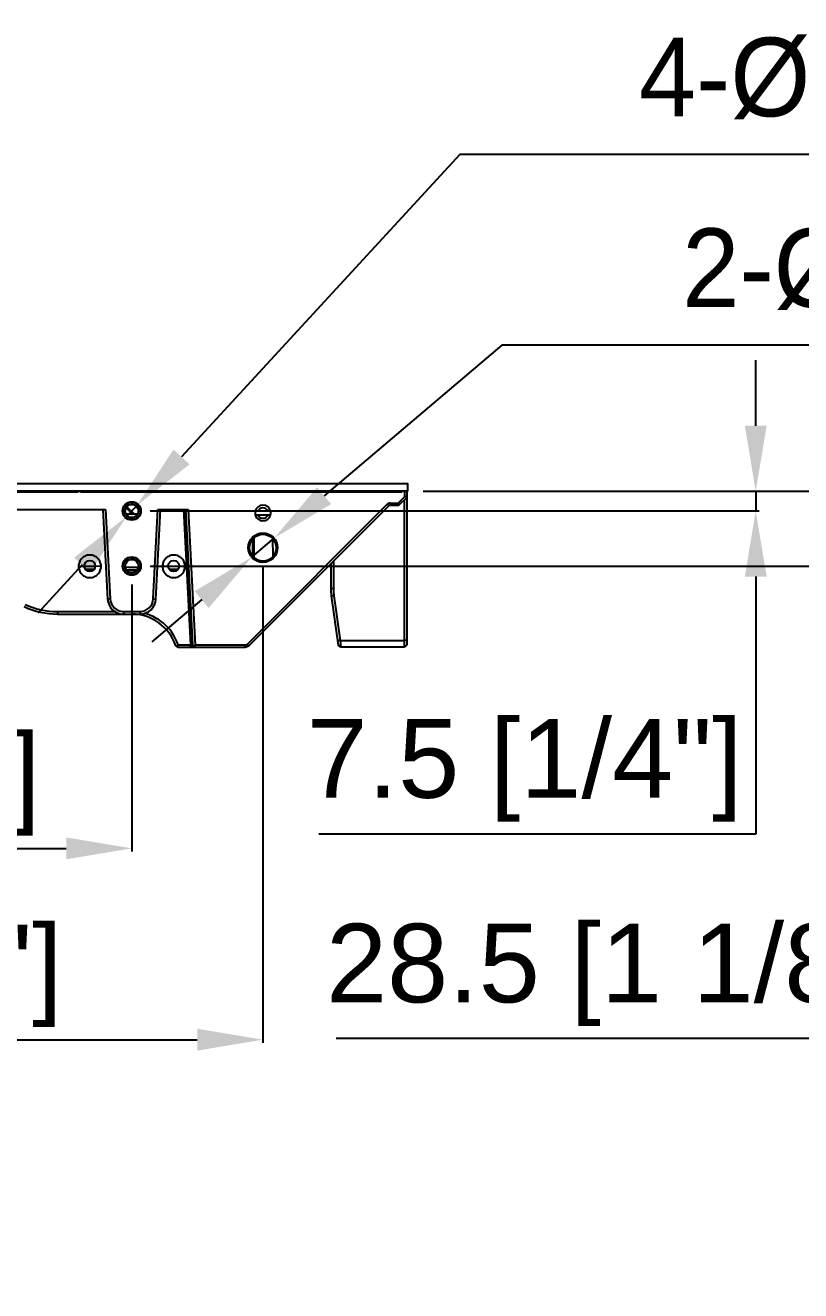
# Model space of a CAD drawing. Header units: millimetres. Extents: x -1070 to 42146, y 1440 to 12921.
# Drawn here: x 1014.9 to 1310.6, y 2163.7 to 2646.4 of the extents above; entities that cross this region are included whole.
import ezdxf

# ---------------------------------------------------------------- set-up
doc = ezdxf.new("R2010")
doc.units = ezdxf.units.MM
doc.linetypes.add('HIDDEN', pattern=[0.2, 0.1, -0.1])
for name, color, linetype in [('DIM', 4, 'Continuous'), ('DW-PLUS-500X750实线CONTINUOUS', 7, 'Continuous'), ('DW-PLUS-500X750隐藏线HIDDEN', 7, 'Continuous'), ('HOLDER-001实线CONTINUOUS', 7, 'Continuous')]:
    doc.layers.add(name, color=color, linetype=linetype)
doc.styles.get("Standard").update_dxf_attribs({"font": 'arial.ttf'})
doc.dimstyles.new('ISO-200', dxfattribs={"dimtxt": 30, "dimasz": 25, "dimexe": 1.25, "dimexo": 5, "dimgap": 5, "dimtad": 1, "dimtoh": 1, "dimdec": 1, "dimdsep": 46, "dimtxsty": 'Standard', "dimcen": 2.5, "dimadec": 0, "dimazin": 0, "dimtfac": 1, "dimtdec": 1, "dimtmove": 0, "dimatfit": 3, "dimfxl": 1, "dimarcsym": 0})

# ---------------------------------------------------------------- blocks, each defined once
blk = doc.blocks.new('*D49')
at = {"layer": 'Defpoints', "color": 0, "transparency": 16777216}
for p in [(715.52, 2445.13), (1105.52, 2445.13), (1105.52, 2259.48)]:
    blk.add_point(p, dxfattribs=at)
at = {"layer": 'DIM', "color": 0, "lineweight": -2, "transparency": 16777216}
for p, q in [((715.52, 2440.13), (715.52, 2258.23)), ((1105.52, 2440.13), (1105.52, 2258.23)), ((740.52, 2259.48), (1080.52, 2259.48))]:
    blk.add_line(p, q, dxfattribs=at)
at = {"layer": 'DIM', "color": 0, "transparency": 16777216}
for points in [[(740.52, 2263.64), (740.52, 2255.31), (715.52, 2259.48)], [(1080.52, 2263.64), (1080.52, 2255.31), (1105.52, 2259.48)]]:
    blk.add_solid(points, dxfattribs=at)
at = {"layer": 'DIM', "color": 0, "lineweight": -3, "transparency": 16777216, "insert": (900.03, 2303.32), "char_height": 30, "attachment_point": 2}
blk.add_mtext('390 [1\'-3 3/8"]', dxfattribs=at)
blk = doc.blocks.new('*D50')
at = {"layer": 'Defpoints', "color": 0, "transparency": 16777216}
for p in [(765.52, 2438.13), (1055.52, 2438.13), (1055.52, 2332.46)]:
    blk.add_point(p, dxfattribs=at)
at = {"layer": 'DIM', "color": 0, "lineweight": -2, "transparency": 16777216}
for p, q in [((765.52, 2433.13), (765.52, 2331.21)), ((1055.52, 2433.13), (1055.52, 2331.21)), ((790.52, 2332.46), (1030.52, 2332.46))]:
    blk.add_line(p, q, dxfattribs=at)
at = {"layer": 'DIM', "color": 0, "transparency": 16777216}
for points in [[(790.52, 2336.63), (790.52, 2328.29), (765.52, 2332.46)], [(1030.52, 2336.63), (1030.52, 2328.29), (1055.52, 2332.46)]]:
    blk.add_solid(points, dxfattribs=at)
at = {"layer": 'DIM', "color": 0, "lineweight": -3, "transparency": 16777216, "insert": (902.61, 2376.3), "char_height": 30, "attachment_point": 2}
blk.add_mtext('290 [11 3/8"]', dxfattribs=at)
blk = doc.blocks.new('*D53')
at = {"layer": 'Defpoints', "color": 0, "transparency": 16777216}
for p in [(1161.62, 2468.63), (1057.52, 2461.13), (1293.49, 2461.13)]:
    blk.add_point(p, dxfattribs=at)
at = {"layer": 'DIM', "color": 0, "lineweight": -2, "transparency": 16777216}
for p, q in [((1293.49, 2493.63), (1293.49, 2518.63)), ((1166.62, 2468.63), (1294.74, 2468.63)), ((1293.49, 2468.63), (1293.49, 2461.13)), ((1062.52, 2461.13), (1294.74, 2461.13)), ((1293.49, 2436.13), (1293.49, 2337.9)), ((1293.49, 2337.9), (1126.87, 2337.9))]:
    blk.add_line(p, q, dxfattribs=at)
at = {"layer": 'DIM', "color": 0, "transparency": 16777216}
for points in [[(1289.33, 2493.63), (1297.66, 2493.63), (1293.49, 2468.63)], [(1289.33, 2436.13), (1297.66, 2436.13), (1293.49, 2461.13)]]:
    blk.add_solid(points, dxfattribs=at)
at = {"layer": 'DIM', "color": 0, "lineweight": -3, "transparency": 16777216, "insert": (1288.49, 2381.74), "char_height": 30, "attachment_point": 3}
blk.add_mtext('7.5 [1/4"]', dxfattribs=at)
blk = doc.blocks.new('*D54')
at = {"layer": 'Defpoints', "color": 0, "transparency": 16777216}
for p in [(1161.62, 2468.63), (1057.52, 2440.13), (1359.16, 2440.13)]:
    blk.add_point(p, dxfattribs=at)
at = {"layer": 'DIM', "color": 0, "lineweight": -2, "transparency": 16777216}
for p, q in [((1359.16, 2493.63), (1359.16, 2518.63)), ((1166.62, 2468.63), (1360.41, 2468.63)), ((1359.16, 2468.63), (1359.16, 2440.13)), ((1062.52, 2440.13), (1360.41, 2440.13)), ((1359.16, 2415.13), (1359.16, 2259.87)), ((1359.16, 2259.87), (1133.52, 2259.87))]:
    blk.add_line(p, q, dxfattribs=at)
at = {"layer": 'DIM', "color": 0, "transparency": 16777216}
for points in [[(1355, 2493.63), (1363.33, 2493.63), (1359.16, 2468.63)], [(1355, 2415.13), (1363.33, 2415.13), (1359.16, 2440.13)]]:
    blk.add_solid(points, dxfattribs=at)
at = {"layer": 'DIM', "color": 0, "lineweight": -3, "transparency": 16777216, "insert": (1354.16, 2303.71), "char_height": 30, "attachment_point": 3}
blk.add_mtext('28.5 [1 1/8"]', dxfattribs=at)
blk = doc.blocks.new('*D74')
at = {"layer": 'Defpoints', "color": 0, "transparency": 16777216}
for p in [(1109.79, 2450.76), (1101.25, 2443.51)]:
    blk.add_point(p, dxfattribs=at)
at = {"layer": 'DIM', "color": 0, "lineweight": -2, "transparency": 16777216}
for p, q in [((1196.63, 2524.38), (1128.86, 2466.92)), ((1700.2, 2524.38), (1196.63, 2524.38)), ((1101.25, 2443.51), (1109.79, 2450.76)), ((1082.18, 2427.35), (1063.11, 2411.18))]:
    blk.add_line(p, q, dxfattribs=at)
at = {"layer": 'DIM', "color": 0, "transparency": 16777216}
for points in [[(1126.17, 2470.1), (1131.56, 2463.75), (1109.79, 2450.76)], [(1079.49, 2430.52), (1084.88, 2424.17), (1101.25, 2443.51)]]:
    blk.add_solid(points, dxfattribs=at)
at = {"layer": 'DIM', "color": 0, "lineweight": -3, "transparency": 16777216, "insert": (1450.92, 2549.38), "char_height": 30, "attachment_point": 5}
blk.add_mtext('{\\fGulim|b0|i0|c134|p0;2-\\fGulim|b0|i0|c0|p0;%%C\\fGulim|b0|i0|c134|p0;10.5 through hole}', dxfattribs=at)
blk = doc.blocks.new('*D75')
at = {"layer": 'Defpoints', "color": 0, "transparency": 16777216}
for p in [(1057.55, 2463.34), (1053.49, 2458.93)]:
    blk.add_point(p, dxfattribs=at)
at = {"layer": 'DIM', "color": 0, "lineweight": -2, "transparency": 16777216}
for p, q in [((1180.61, 2597.14), (1074.48, 2481.74)), ((1661.33, 2597.14), (1180.61, 2597.14)), ((1053.49, 2458.93), (1057.55, 2463.34)), ((1036.57, 2440.53), (1019.64, 2422.13))]:
    blk.add_line(p, q, dxfattribs=at)
at = {"layer": 'DIM', "color": 0, "transparency": 16777216}
for points in [[(1071.41, 2484.56), (1077.54, 2478.92), (1057.55, 2463.34)], [(1033.5, 2443.35), (1039.63, 2437.71), (1053.49, 2458.93)]]:
    blk.add_solid(points, dxfattribs=at)
at = {"layer": 'DIM', "color": 0, "lineweight": -3, "transparency": 16777216, "insert": (1423.47, 2622.14), "char_height": 30, "attachment_point": 5}
blk.add_mtext('{\\fGulim|b0|i0|c134|p0;4-\\fGulim|b0|i0|c0|p0;%%C\\fGulim|b0|i0|c134|p0;6.5 through hole}', dxfattribs=at)

msp = doc.modelspace()

# ---------------------------------------------------------------- linework, layer by layer
at = {"color": 1, "lineweight": -3}
msp.add_lwpolyline([(660.622, 2471.634), (1160.622, 2471.634), (1160.622, 2468.634), (660.622, 2468.634)], close=True, dxfattribs=at)
at = {"layer": 'DW-PLUS-500X750实线CONTINUOUS', "color": 7, "lineweight": -3}
for p, q in [((1035.022, 2468.334), (912.022, 2468.334)), ((1034.522, 2468.634), (1036.522, 2468.634)), ((1034.522, 2468.634), (1034.522, 2468.334)), ((1035.022, 2468.634), (1035.022, 2468.334)), ((1036.022, 2468.634), (1036.022, 2468.334)), ((1158.522, 2468.334), (1036.022, 2468.334)), ((1036.522, 2468.634), (1036.522, 2468.334)), ((1067.725, 2468.634), (1069.725, 2468.634)), ((1067.725, 2468.634), (1067.725, 2468.334)), ((1068.193, 2468.634), (1068.193, 2468.334)), ((1069.256, 2468.634), (1069.256, 2468.334)), ((1069.725, 2468.634), (1069.725, 2468.334)), ((1109.053, 2468.634), (1110.569, 2468.634)), ((1109.053, 2468.334), (1109.053, 2468.634)), ((1109.069, 2468.334), (1109.069, 2468.634)), ((1109.568, 2468.634), (1109.568, 2468.334)), ((1110.069, 2468.634), (1110.069, 2468.334)), ((1110.569, 2468.634), (1110.569, 2468.334)), ((1116.553, 2468.634), (1118.553, 2468.634)), ((1116.553, 2468.634), (1116.553, 2468.334)), ((1117.022, 2468.634), (1117.022, 2468.334)), ((1118.084, 2468.634), (1118.084, 2468.334)), ((1118.553, 2468.634), (1118.553, 2468.334)), ((1124.536, 2468.634), (1124.536, 2468.334)), ((1124.537, 2468.634), (1126.053, 2468.634)), ((1125.036, 2468.634), (1125.036, 2468.334)), ((1125.537, 2468.634), (1125.537, 2468.334)), ((1126.036, 2468.634), (1126.036, 2468.334)), ((1126.053, 2468.334), (1126.053, 2468.634)), ((1143.522, 2468.634), (1145.522, 2468.634)), ((1143.522, 2468.634), (1143.522, 2468.334)), ((1143.99, 2468.634), (1143.99, 2468.334)), ((1145.053, 2468.634), (1145.053, 2468.334)), ((1145.522, 2468.634), (1145.522, 2468.334)), ((1157.09, 2464.134), (1159.622, 2466.666)), ((1157.422, 2463.334), (1160.422, 2466.334)), ((1158.522, 2468.634), (1160.422, 2468.634)), ((1158.522, 2468.634), (1158.522, 2468.334)), ((1159.622, 2466.666), (1159.622, 2468.634)), ((1160.422, 2466.334), (1159.622, 2466.666)), ((1160.422, 2468.634), (1160.422, 2410.134)), ((923.02, 2461.734), (1045.523, 2461.734)), ((1044.522, 2461.734), (1046.315, 2427.52)), ((1045.523, 2461.734), (1047.313, 2427.573)), ((1054.739, 2460.91), (1053.328, 2462.321)), ((1055.093, 2461.263), (1053.612, 2462.744)), ((1063.73, 2427.573), (1065.52, 2461.734)), ((1064.728, 2427.52), (1066.522, 2461.734)), ((1065.52, 2461.734), (1077.023, 2461.734)), ((1075.22, 2461.734), (1077.927, 2410.082)), ((1076.022, 2461.734), (1078.729, 2410.082)), ((1077.023, 2461.734), (1079.738, 2409.934)), ((1099.622, 2410.334), (1152.983, 2463.695)), ((1100.119, 2409.7), (1153.549, 2463.129)), ((1152.983, 2463.695), (1153.549, 2463.129)), ((1154.044, 2464.134), (1157.09, 2464.134)), ((1154.044, 2464.134), (1154.044, 2463.334)), ((1154.044, 2463.334), (1157.422, 2463.334)), ((1157.422, 2463.334), (1157.09, 2464.134)), ((1159.422, 2465.334), (1159.422, 2409.134)), ((1057.707, 2459.934), (1053.336, 2459.934)), ((1054.739, 2460.91), (1055.093, 2461.263)), ((1101.679, 2443.781), (1101.679, 2450.488)), ((1102.022, 2450.811), (1102.022, 2443.457)), ((1109.442, 2443.998), (1109.349, 2450.41)), ((1035.222, 2440.019), (1037.422, 2440.134)), ((1041.585, 2439.927), (1037.459, 2439.927)), ((1041.167, 2438.857), (1037.878, 2438.857)), ((1043.821, 2440.019), (1041.621, 2440.134)), ((1067.222, 2440.019), (1069.422, 2440.134)), ((1073.585, 2439.927), (1069.459, 2439.927)), ((1073.167, 2438.857), (1069.878, 2438.857)), ((1075.821, 2440.019), (1073.621, 2440.134)), ((1131.422, 2441.002), (1131.422, 2431.556)), ((1132.44, 2442.021), (1132.44, 2431.423)), ((1132.44, 2431.423), (1131.422, 2431.556)), ((1132.631, 2428.738), (1131.623, 2428.727)), ((1131.623, 2428.727), (1134.297, 2410.009)), ((1132.631, 2428.738), (1135.059, 2411.743)), ((1047.313, 2427.573), (1046.315, 2427.52)), ((1052.306, 2422.834), (1058.737, 2422.834)), ((1052.306, 2422.834), (1052.306, 2421.834)), ((1058.737, 2422.834), (1058.737, 2421.834)), ((1063.73, 2427.573), (1064.728, 2427.52)), ((1027.172, 2422.782), (1049.07, 2422.782)), ((1027.172, 2422.782), (1027.172, 2421.834)), ((1027.172, 2421.834), (1058.737, 2421.834)), ((1073.102, 2409.134), (1072.346, 2409.675)), ((1073.102, 2409.134), (1098.754, 2409.134)), ((1073.245, 2410.082), (1077.927, 2410.082)), ((1077.927, 2410.082), (1077.785, 2409.932)), ((1077.785, 2409.932), (1078.886, 2409.932)), ((1078.16, 2409.134), (1077.785, 2409.932)), ((1078.729, 2410.082), (1079.727, 2409.134)), ((1079.738, 2409.934), (1079.333, 2409.508)), ((1098.657, 2409.934), (1079.738, 2409.934)), ((1098.657, 2409.934), (1099.622, 2410.334)), ((1098.954, 2409.217), (1098.657, 2409.934)), ((1098.754, 2409.134), (1100.119, 2409.7)), ((1099.919, 2409.617), (1099.622, 2410.334)), ((1100.024, 2409.661), (1100.041, 2409.621)), ((1100.119, 2409.7), (1100.041, 2409.621)), ((1135.059, 2411.743), (1134.051, 2411.732)), ((1135.305, 2409.134), (1134.297, 2410.009)), ((1135.305, 2409.134), (1134.297, 2410.009)), ((1135.059, 2411.743), (1159.422, 2411.743)), ((1135.059, 2411.743), (1135.305, 2409.134)), ((1159.422, 2409.134), (1135.305, 2409.134)), ((1160.422, 2411.873), (1159.422, 2411.743)), ((1160.422, 2410.134), (1159.422, 2409.134))]:
    msp.add_line(p, q, dxfattribs=at)
for centre, radius in [((1055.522, 2461.134), 3.5), ((1055.522, 2461.134), 2.5), ((1105.522, 2447.134), 5.6), ((1105.522, 2447.134), 5.1), ((1039.522, 2440.134), 2.1), ((1055.522, 2440.134), 3.5), ((1055.522, 2440.134), 2.5), ((1071.522, 2440.134), 2.1)]:
    msp.add_circle(centre, radius, dxfattribs=at)
for centre, radius, start, end in [((1154.044, 2462.634), 1.5, 90, 135), ((1154.044, 2462.634), 0.7, 90, 135), ((1062.164, 2468.334), 10.5, 225, 233.77659), ((1062.164, 2468.334), 10, 225, 237.54352), ((1059.849, 2637.437), 197.771, 268.03074, 269.4635), ((1059.402, 2663.444), 224.795, 268.48647, 269.52915), ((1151.422, 2431.556), 20, 180, 188.1301), ((1151.399, 2431.42), 18.959, 179.99245, 188.13214), ((1027.172, 2451.834), 30, 245, 270), ((1027.168, 2451.763), 28.981, 244.99156, 270.00844), ((1052.306, 2427.834), 6, 183, 270), ((1052.306, 2427.834), 5, 183, 270), ((1058.737, 2427.834), 5, 270, 357), ((1058.737, 2427.834), 6, 270, 357), ((1055.32, 2403.834), 18, 18.93335, 90), ((1055.322, 2403.787), 18.994, 46.25567, 74.38131), ((1055.323, 2403.784), 18.997, 19.36279, 46.26364), ((1021.119, 2447.007), 63.879, 323.92139, 324.68727)]:
    msp.add_arc(centre, radius, start, end, dxfattribs=at)
for points in [[(1043.822, 2440.019), (1043.821, 2440.578), (1043.598, 2441.709), (1042.642, 2443.138), (1041.21, 2444.095), (1039.522, 2444.431), (1037.833, 2444.096), (1036.402, 2443.137), (1035.447, 2441.708), (1035.222, 2440.578), (1035.222, 2440.019)], [(1075.822, 2440.019), (1075.821, 2440.578), (1075.598, 2441.709), (1074.642, 2443.138), (1073.21, 2444.095), (1071.522, 2444.431), (1069.833, 2444.096), (1068.402, 2443.137), (1067.447, 2441.708), (1067.222, 2440.578), (1067.222, 2440.019)], [(1035.222, 2440.019), (1035.222, 2439.46), (1035.446, 2438.33), (1036.401, 2436.9), (1037.833, 2435.943), (1039.521, 2435.608), (1041.21, 2435.942), (1042.641, 2436.901), (1043.596, 2438.33), (1043.821, 2439.46), (1043.822, 2440.019)], [(1067.222, 2440.019), (1067.222, 2439.46), (1067.446, 2438.33), (1068.401, 2436.9), (1069.833, 2435.943), (1071.521, 2435.608), (1073.21, 2435.942), (1074.641, 2436.901), (1075.596, 2438.33), (1075.821, 2439.46), (1075.822, 2440.019)]]:
    msp.add_open_spline(points, degree=3, knots=[0, 0, 0, 0, 0.1249725, 0.249957, 0.374972, 0.4999851, 0.6250306, 0.7500649, 0.8750596, 1, 1, 1, 1], dxfattribs=at)
at = {"layer": 'DW-PLUS-500X750隐藏线HIDDEN', "color": 5, "linetype": 'HIDDEN', "lineweight": -3}
for centre in [(1055.522, 2461.134), (1055.522, 2440.134)]:
    msp.add_circle(centre, 3, dxfattribs=at)
at = {"layer": 'HOLDER-001实线CONTINUOUS', "color": 7, "lineweight": -3}
for p, q in [((1102.604, 2459.634), (1108.439, 2459.634)), ((1108.426, 2461.084), (1102.617, 2461.084))]:
    msp.add_line(p, q, dxfattribs=at)
for radius, start, end in [(3, 14.47793, 165.52236), (2, 22.02504, 157.97562), (3, 165.52249, 193.4934), (3, 193.49381, 346.50646), (2, 200.48802, 339.51259), (3, 346.5066, 14.47751)]:
    msp.add_arc((1105.522, 2460.334), radius, start, end, dxfattribs=at)

# ---------------------------------------------------------------- dimensions: what is measured, and where the dimension line sits
at = {"layer": 'DIM', "color": 7, "lineweight": -3}
for p1, p2, text, picture, middle in [((1053.491, 2458.926), (1057.552, 2463.342), '{\\fGulim|b0|i0|c134|p0;4-\\fGulim|b0|i0|c0|p0;%%C\\fGulim|b0|i0|c134|p0;6.5 through hole}', '*D75', (1423.471, 2597.138)), ((1101.25, 2443.513), (1109.793, 2450.756), '{\\fGulim|b0|i0|c134|p0;2-\\fGulim|b0|i0|c0|p0;%%C\\fGulim|b0|i0|c134|p0;10.5 through hole}', '*D74', (1450.918, 2524.384))]:
    dim = msp.add_diameter_dim_2p(p1=p1, p2=p2, text=text, dimstyle='ISO-200', dxfattribs=at)
    dim.commit()
    dim.dimension.update_dxf_attribs({"geometry": picture, "text_midpoint": middle, "dimtype": 163})
for base, p2, picture, middle in [((1293.493, 2461.134), (1057.522, 2461.134), '*D53', (1207.681, 2337.895)), ((1359.165, 2440.134), (1057.522, 2440.134), '*D54', (1243.844, 2259.868))]:
    dim = msp.add_linear_dim(base=base, p1=(1161.622, 2468.634), p2=p2, angle=270, dimstyle='ISO-200', dxfattribs=at)
    dim.commit()
    dim.dimension.update_dxf_attribs({"geometry": picture, "text_midpoint": middle, "dimtype": 160})
for base, p1, p2, picture, middle in [((1105.522, 2259.477), (715.522, 2445.134), (1105.522, 2445.134), '*D49', (900.028, 2259.477)), ((1055.522, 2332.459), (765.522, 2438.134), (1055.522, 2438.134), '*D50', (902.606, 2332.459))]:
    dim = msp.add_linear_dim(base=base, p1=p1, p2=p2, dimstyle='ISO-200', dxfattribs=at)
    dim.commit()
    dim.dimension.update_dxf_attribs({"geometry": picture, "text_midpoint": middle, "dimtype": 160})

doc.saveas('drawing.dxf')
